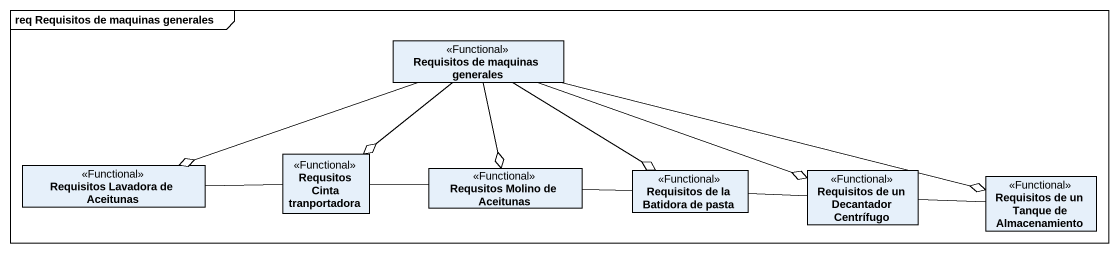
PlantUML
@startuml
mainframe req Requisitos de maquinas generales
hide circle
hide empty members
class "Requisitos de maquinas generales" as Requisitos_de_maquinas <<Functional>>
class "Requisitos Lavadora de Aceitunas" as Requisitos_Lavadora_de <<Functional>>
class "Requsitos Cinta tranportadora" as Requsitos_Cinta <<Functional>>
class "Requsitos Molino de Aceitunas" as Requsitos_Molino_de <<Functional>>
class "Requisitos de la Batidora de pasta" as Requisitos_de_la_Batidora <<Functional>>
class "Requisitos de un Decantador Centrífugo" as Requisitos_de_un_Decantador <<Functional>>
class "Requisitos de un Tanque de Almacenamiento" as Requisitos_de_un_Tanque_de <<Functional>>
Requisitos_de_maquinas -left-o Requisitos_Lavadora_de
Requisitos_de_maquinas --o Requsitos_Cinta
Requisitos_de_maquinas --o Requsitos_Molino_de
Requisitos_de_maquinas --o Requisitos_de_la_Batidora
Requisitos_de_maquinas -right-o Requisitos_de_un_Decantador
Requisitos_de_maquinas -right-o Requisitos_de_un_Tanque_de
Requisitos_Lavadora_de -right- Requsitos_Cinta
Requsitos_Cinta -right- Requsitos_Molino_de
Requsitos_Molino_de -right- Requisitos_de_la_Batidora
Requisitos_de_la_Batidora -right- Requisitos_de_un_Decantador
Requisitos_de_un_Decantador -right- Requisitos_de_un_Tanque_de
@enduml
